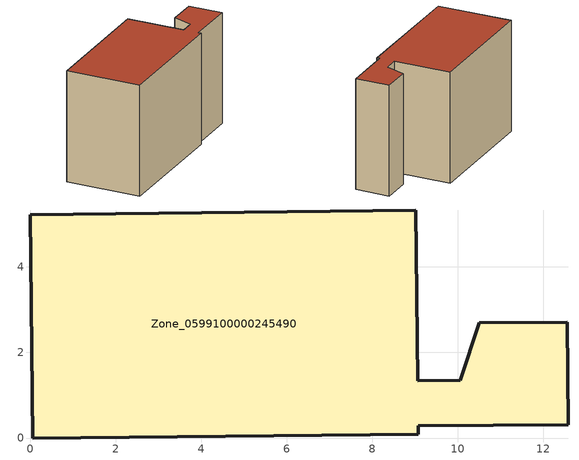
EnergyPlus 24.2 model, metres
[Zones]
Zone_0599100000245490
 floor ground (C_G): 10.5,2.69 12.56,2.7 12.58,0.31 9.07,0.28 9.07,0.09 0.06,0 0,5.22 9.01,5.33 9.06,1.34 10.06,1.35 z0
 wall outside (C_F): 0.06,0 9.07,0.09 9.07,0.28 12.58,0.31 12.56,2.7 10.5,2.69 10.06,1.35 9.06,1.34 9.01,5.33 0,5.22 0.06,0 z0:7.79
 roof outside (C_R): 9.07,0.28 12.58,0.31 12.56,2.7 10.5,2.69 10.06,1.35 9.06,1.34 9.01,5.33 0,5.22 0.06,0 9.07,0.09 z7.79
[BUILDING]
Pand.0599100000245490: North Axis=0; Terrain=City; Loads Convergence Tolerance Value=0.04; Temperature Convergence Tolerance Value=0.4; Solar Distribution=FullExterior; Maximum Number of Warmup Days=25; Minimum Number of Warmup Days=1
[Site:Location]
Rotterdam.The.Hague.AP_ZH_NLD Design_Conditions: Latitude=51.96; Longitude=4.45; Time Zone=1; Elevation=-4.5
[SITE:GROUNDTEMPERATURE:BUILDINGSURFACE]
18, 18, 18, 18, 18, 18, 18, 18, 18, 18, 18, 18
[MATERIAL] Thermal Absorptance=0.9; Solar Absorptance=0.7; Visible Absorptance=0.7
Name | Roughness | Thickness | Conductivity | Density | Specific Heat
G.TC.1975-1991 | MediumSmooth | 0.15 | 0.288461 | 540 | 1210
F.TC.1975-1991 | Rough | 0.3 | 0.230769 | 1920 | 840
R.TC.1975-1991 | MediumRough | 0.2 | 0.153846 | 1500 | 1000
[CONSTRUCTION]
C_G: G.TC.1975-1991
C_F: F.TC.1975-1991
C_R: R.TC.1975-1991
[ZONE]
Zone_0599100000245490: Type=1; Multiplier=1; Ceiling Height=Autocalculate; Volume=Autocalculate; Floor Area=autocalculate; Part of Total Floor Area=Yes
[ZONEINFILTRATION:DESIGNFLOWRATE]
Infil_Zone_0599100000245490: Zone or ZoneList or Space or SpaceList=Zone_0599100000245490; Schedule=AlwaysOn; Design Flow Rate Calculation Method=Flow/Area; Flow Rate per Floor Area=0.003; Constant Term Coefficient=1; Temperature Term Coefficient=0; Velocity Term Coefficient=0; Velocity Squared Term Coefficient=0
[HVACTEMPLATE:ZONE:IDEALLOADSAIRSYSTEM]
Zone_0599100000245490: Maximum Heating Supply Air Temperature=50; Minimum Cooling Supply Air Temperature=13; Maximum Heating Supply Air Humidity Ratio=0.0156; Minimum Cooling Supply Air Humidity Ratio=0.0077; Heating Limit=NoLimit; Cooling Limit=NoLimit; Dehumidification Control Type=ConstantSensibleHeatRatio; Cooling Sensible Heat Ratio=0.7; Dehumidification Setpoint=60; Humidification Control Type=None; Humidification Setpoint=30; Outdoor Air Method=None; Outdoor Air Flow Rate per Person=0.00944; Outdoor Air Flow Rate per Zone Floor Area=0; Outdoor Air Flow Rate per Zone=0; Demand Controlled Ventilation Type=None; Outdoor Air Economizer Type=NoEconomizer; Heat Recovery Type=None; Sensible Heat Recovery Effectiveness=0.7; Latent Heat Recovery Effectiveness=0.65
[ZONECONTROL:THERMOSTAT]
ThermostatControl_Zone_0599100000245490: Zone or ZoneList=Zone_0599100000245490; Control Type Schedule=DualSetpointControlType; Control 1=Thermostat_Zone_0599100000245490; Temperature Difference Between Cutout And Setpoint=0
[THERMOSTATSETPOINT:DUALSETPOINT]
Thermostat_Zone_0599100000245490: Heating Setpoint Temperature Schedule=HeatingSetpoint_Zone_0599100000245490; Cooling Setpoint Temperature Schedule=CoolingSetpoint_Zone_0599100000245490
[SCHEDULE:COMPACT]
HeatingSetpoint_Zone_0599100000245490: Through: 12/31, For: AllDays, Until: 24:00, 21
CoolingSetpoint_Zone_0599100000245490: Through: 12/31, For: AllDays, Until: 24:00, 24
DualSetpointControlType: Through: 12/31, For: AllDays, Until: 24:00, 4
AlwaysOn: Through: 12/31, For: AllDays, Until: 24:00, 1
